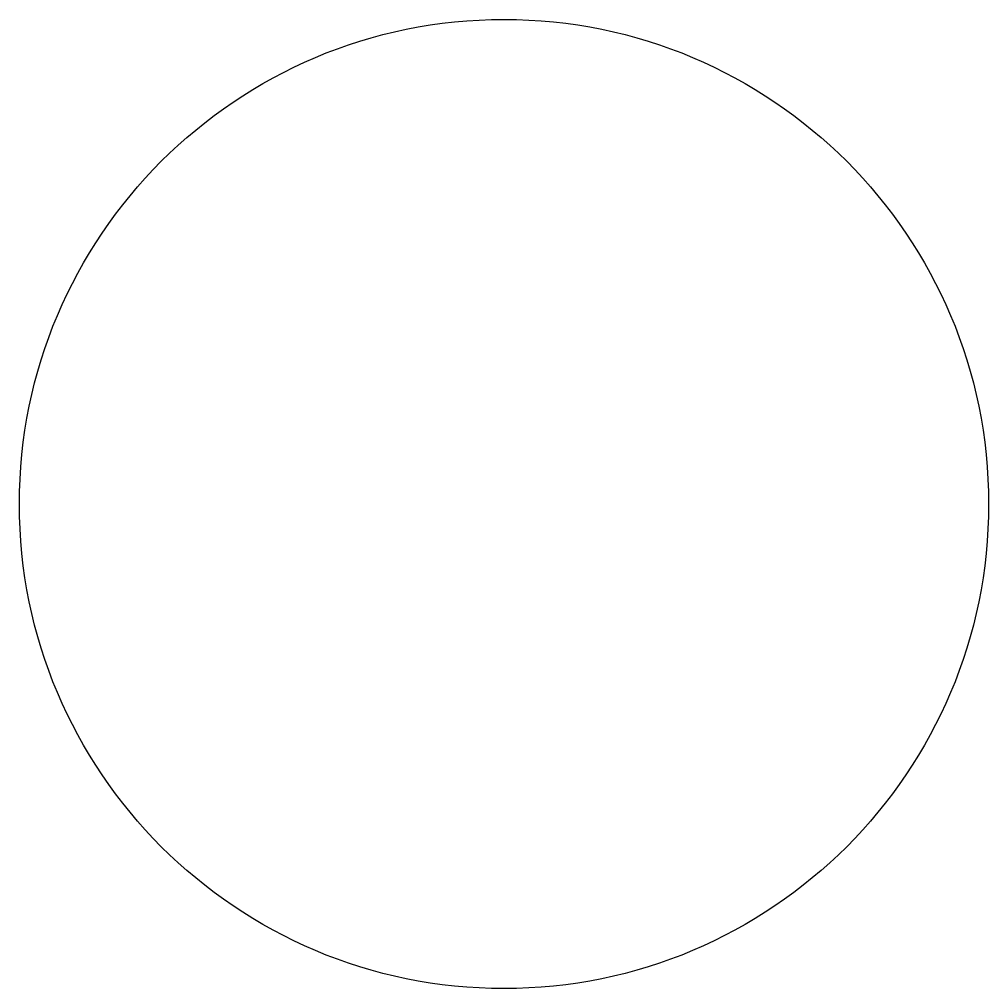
# Model space of a CAD drawing. Extents: x 0.25 to 1.75, y 5 to 6.5.
import ezdxf

# ---------------------------------------------------------------- set-up
doc = ezdxf.new("R2010")
doc.units = 0

msp = doc.modelspace()

# ---------------------------------------------------------------- linework, layer by layer
msp.add_circle((1, 5.75), 0.75)

doc.saveas('drawing.dxf')
